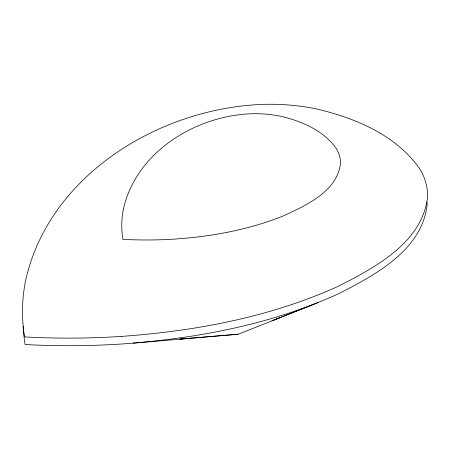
<?xml version="1.0" encoding="UTF-8"?>
<svg xmlns="http://www.w3.org/2000/svg" width="450" height="450" viewBox="0 0 450 450"><rect width="100%" height="100%" fill="white"/><g stroke="black" fill="none" stroke-linecap="round" stroke-linejoin="round"><path stroke-width="0.67" d="M123.367 209.194C136.277 151.476 196.667 114.975 253.221 113.715A74.486 43.003 0 0 1 280.069 116.134C301.23 120.994 323.46 130.213 336.285 148.59A74.486 43.003 0 0 1 340.464 164.087C336.414 191.841 306.321 205.279 283.691 215.747C249.182 229.731 212.119 236.475 175.095 239.057A253.716 146.481 0 0 1 122.873 239.338A253.716 146.481 0 0 1 123.362 209.194M133.149 343.153L238.292 334.209L318.133 302.569M314.055 304.183L272.002 320.777L280.221 317.571M238.292 334.209L179.921 339.103L191.453 338.181M121.264 336.409C195.362 331.132 269.848 317.233 337.849 286.459C374.332 268.037 422.01 242.848 427.5 197.572A137.936 79.639 0 0 0 419.754 168.868C396.006 134.843 354.842 117.771 315.652 108.771A137.936 79.639 0 0 0 265.933 104.293C161.556 106.813 48.999 174.094 25.47 281.098A469.834 271.26 0 0 0 24.564 336.932A469.834 271.26 0 0 0 121.264 336.409M23.192 326.076A468.664 270.579 0 0 0 25.099 344.52A468.664 270.579 0 0 0 121.556 343.997C195.469 338.732 269.769 324.872 337.601 294.171C373.989 275.794 421.554 250.667 427.027 205.509A137.593 79.442 0 0 0 427.072 202.078"/></g></svg>
